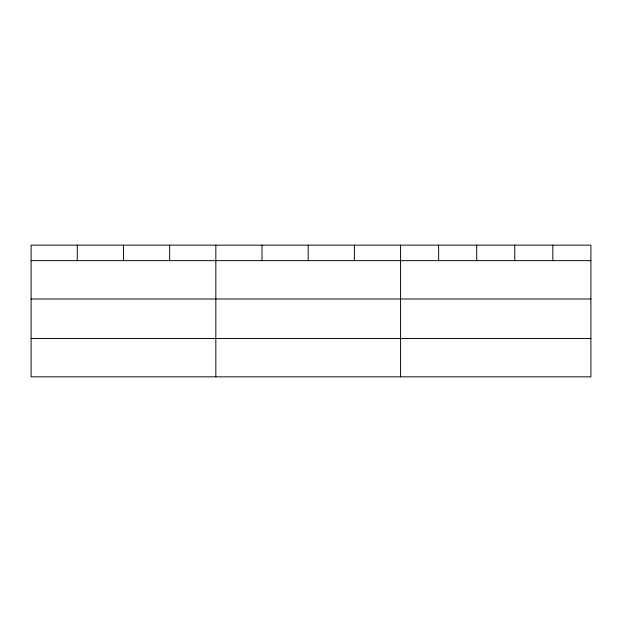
<?xml version="1.0" encoding="UTF-8"?>
<svg xmlns="http://www.w3.org/2000/svg" width="622" height="622" viewBox="0 0 622 622"><rect width="100%" height="100%" fill="white"/><g stroke="black" fill="none" stroke-linecap="round" stroke-linejoin="round"><path stroke-width="0.93" d="M590.9 298.995L590.9 245.154L31.1 245.154L31.1 376.846L590.9 376.846L590.9 298.995L31.1 298.995M31.1 260.649L590.9 260.649M31.1 338.5L590.9 338.5M552.834 245.154L552.834 260.649M514.767 245.154L514.767 260.649M476.701 245.154L476.701 260.649M438.634 245.154L438.634 260.649M400.568 245.154L400.568 376.846M354.385 245.154L354.385 260.649M308.201 245.154L308.201 260.649M262.017 245.154L262.017 260.649M215.834 245.154L215.834 376.846M169.65 245.154L169.65 260.649M123.467 245.154L123.467 260.649M77.284 245.154L77.284 260.649"/></g></svg>
